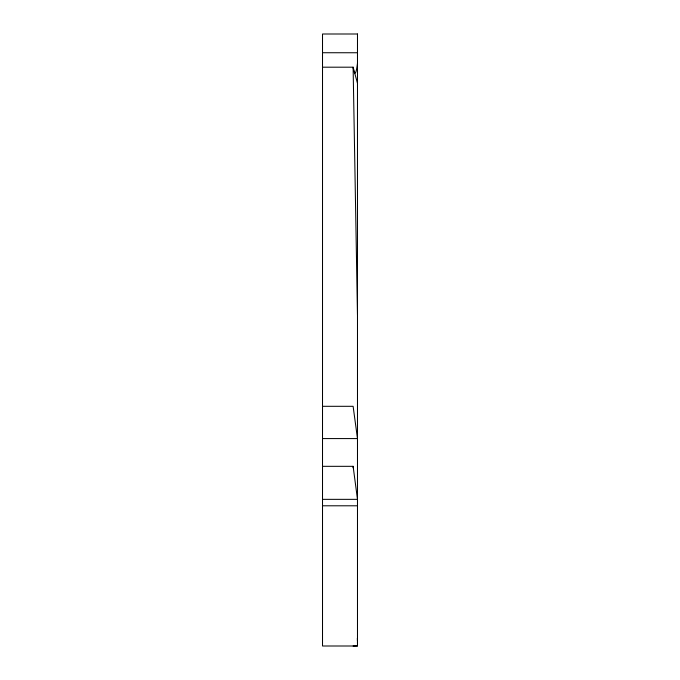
<?xml version="1.0" encoding="UTF-8"?>
<svg xmlns="http://www.w3.org/2000/svg" width="680" height="680" viewBox="0 0 680 680"><rect width="100%" height="100%" fill="white"/><g stroke="black" fill="none" stroke-linecap="round" stroke-linejoin="round"><path stroke-width="1.02" d="M357.484 640.858L357.484 643.416M322.515 52.734L357.484 52.751M322.515 67.192L353.115 67.192L357.484 83.257M322.515 406.308L353.115 406.308L357.484 438.575L322.515 438.575M322.515 466.327L353.115 466.327L357.484 499.35L322.515 499.35M322.515 505.792L357.484 505.792M357.484 645.873L353.115 646M357.484 314.721L353.115 67.192A160.174 7.114 -89.9 0 0 353.498 69.385M353.115 466.327L353.115 467.755M357.484 63.299A160.174 7.114 -89.9 0 1 354.697 72.93M354.297 72.258A160.174 7.114 -89.9 0 1 353.898 71.077M357.357 638.265A170.994 3.46 89.1 0 1 357.425 640.815M357.484 34L322.515 34L322.515 646L357.484 646L357.484 34"/></g></svg>
